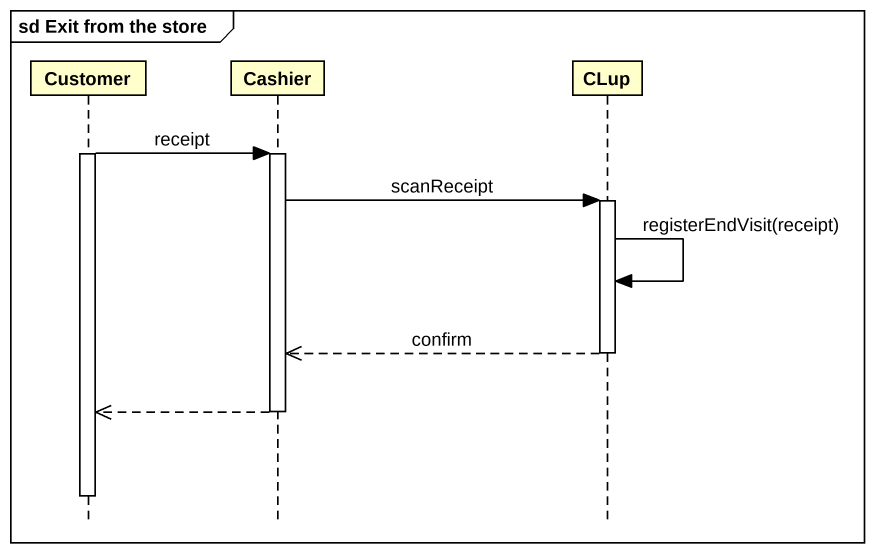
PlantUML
@startuml
mainframe sd Exit from the store
hide footbox
participant Customer
participant Cashier
participant CLup

activate Customer
Customer -> Cashier : receipt
activate Cashier
Cashier -> CLup : scanReceipt
activate CLup
CLup -> CLup : registerEndVisit(receipt)
CLup -->> Cashier : confirm
deactivate CLup
Cashier -->> Customer
deactivate Cashier
deactivate Customer
@enduml
